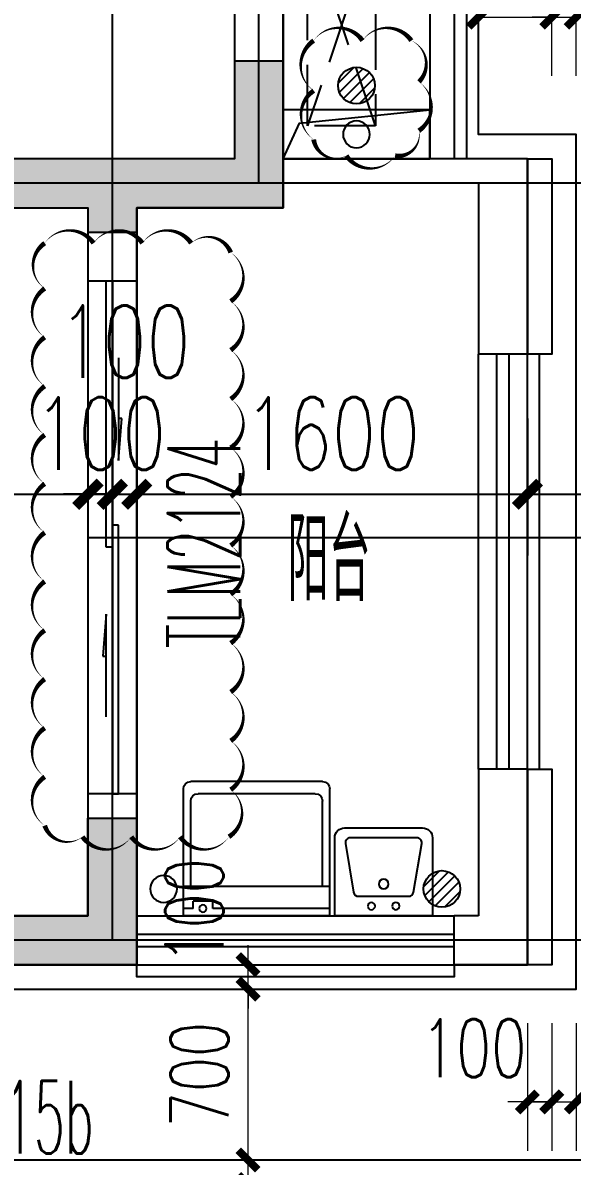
# Model space of a CAD drawing. Extents: x -129588 to 17450, y 1144 to 109436.
# Drawn here: x 520 to 2770, y 83973 to 88655 of the extents above; entities that cross this region are included whole.
import ezdxf

# ---------------------------------------------------------------- set-up
doc = ezdxf.new("R2010")
doc.units = 0
doc.header["$LTSCALE"] = 1000
doc.header["$MEASUREMENT"] = 0
doc.linetypes.add('DASH', pattern=[0.35, 0.25, -0.1])
for name, color, linetype, plot in [('_S-PS(排水管)', 255, 'Continuous', False), ('A-area(算全面积)', 21, 'Continuous', False), ('A-area(算半面积)', 23, 'Continuous', False), ('Q0414', 92, 'Continuous', False), ('Q20160530修改', 20, 'Continuous', False)]:
    doc.layers.add(name, color=color, linetype=linetype, plot=plot)
for name, color, linetype in [('_S-空调立管', 7, 'Continuous'), ('A-Lvtry', 5, 'Continuous'), ('A-外装饰线脚', 7, 'Continuous'), ('A-洞口', 105, 'Continuous'), ('A-空调室外机', 5, 'DASH'), ('A-第三道尺寸线', 105, 'Continuous'), ('A-线脚看线', 9, 'Continuous'), ('AE-FLOR', 151, 'Continuous'), ('DOTE', 16, 'Continuous'), ('NL', 5, 'Continuous'), ('PUB_HATCH', 8, 'Continuous'), ('PUB_TEXT', 7, 'Continuous'), ('WALL', 2, 'Continuous'), ('WINDOW', 4, 'Continuous'), ('WINDOW_TEXT', 7, 'Continuous'), ('剪力墙', 6, 'Continuous'), ('栏杆', 142, 'Continuous')]:
    doc.layers.add(name, color=color, linetype=linetype)
doc.layers.add('A-第四道尺寸线(线脚尺寸)', color=105, linetype='Continuous', lineweight=5)
doc.styles.add('_TCH_DIM_T3', font='SIMPLEX.shx', dxfattribs={"width": 0.705882, "bigfont": 'GBCBIG.shx'})
doc.styles.add('_TCH_WINDOW', font='SIMPLEX.shx', dxfattribs={"width": 0.7, "height": 3.5, "bigfont": 'GBCBIG.shx'})
doc.styles.get("Standard").update_dxf_attribs({"font": 'gbenor.shx', "width": 0.7, "bigfont": 'gbcbig.shx'})
doc.dimstyles.new('_TCH_ARCH&&100', dxfattribs={"dimtxt": 297.5, "dimasz": 100, "dimexe": 250, "dimexo": 300, "dimgap": 100, "dimtad": 1, "dimdec": 0, "dimzin": 0, "dimdsep": 46, "dimtxsty": '_TCH_DIM_T3', "dimblk": 'ARCHTICK', "dimcen": 0.09, "dimclrt": 7, "dimazin": 2, "dimtfac": 1, "dimtdec": 0, "dimtix": 1, "dimtmove": 2, "dimatfit": 3, "dimfxl": 0, "dimtolj": 1, "dimtzin": 0, "dimarcsym": 0})
doc.dimstyles.new('_TCH_ARCH&&80', dxfattribs={"dimtxt": 238, "dimasz": 80, "dimexe": 200, "dimexo": 240, "dimgap": 80, "dimtad": 1, "dimdec": 0, "dimzin": 0, "dimdsep": 46, "dimtxsty": '_TCH_DIM_T3', "dimblk": 'ARCHTICK', "dimcen": 0.09, "dimclrt": 7, "dimazin": 2, "dimtfac": 1, "dimtdec": 0, "dimtix": 1, "dimtmove": 2, "dimatfit": 3, "dimfxl": 0, "dimtolj": 1, "dimtzin": 0, "dimarcsym": 0})

# ---------------------------------------------------------------- blocks, each defined once
blk = doc.blocks.new('zhouxianssceng0329')
at = {"layer": 'DOTE'}
for p, q in [((886.3, 144298.2), (886.3, 156469.4)), ((1486.3, 147398.2), (1486.3, 156469.4)), ((5501.3, 147398.2), (-22013.7, 147398.2)), ((5501.3, 144298.2), (-3313.7, 144298.2))]:
    blk.add_line(p, q, dxfattribs=at)
blk = doc.blocks.new('jgjlq030328')
at = {"layer": 'PUB_HATCH'}
for points in [[(-244735, 20811.9), (-244735, 21411.9), (-244935, 21411.9), (-244935, 21011.9), (-246385, 21011.9), (-246385, 20811.9), (-245535, 20811.9), (-245535, 20711.9), (-245335, 20711.9), (-245335, 20811.9)], [(-245335, 18311.9), (-245335, 17711.9), (-246985, 17711.9), (-246985, 17911.9), (-245535, 17911.9), (-245535, 18311.9)]]:
    blk.add_hatch(color=256, dxfattribs=at).paths.add_polyline_path(points)
at = {"layer": '剪力墙'}
for points in [[(-244735, 20811.9), (-244735, 21411.9), (-244935, 21411.9), (-244935, 21011.9), (-246385, 21011.9), (-246385, 20811.9), (-245535, 20811.9), (-245535, 20711.9), (-245335, 20711.9), (-245335, 20811.9)], [(-245335, 18311.9), (-245335, 17711.9), (-246985, 17711.9), (-246985, 17911.9), (-245535, 17911.9), (-245535, 18311.9)]]:
    blk.add_lwpolyline(points, close=True, dxfattribs=at)
blk = doc.blocks.new('$TCHSYS$WIN2D')
for p, q in [((-0.5, 0.5), (0.5, 0.5)), ((-0.5, 0.5), (-0.5, -0.5)), ((0.5, 0.5), (0.5, -0.5)), ((0.5, 0.1667), (-0.5, 0.1667)), ((0.5, -0.1667), (-0.5, -0.1667)), ((-0.5, -0.5), (0.5, -0.5))]:
    blk.add_line(p, q)
blk = doc.blocks.new('a5huxing0323')
at = {"layer": 'WINDOW'}
ref = blk.add_blockref('$TCHSYS$WIN2D', (91212, 169234.8), dxfattribs=dict(at, xscale=700, yscale=200, zscale=700, rotation=180))
ref.add_attrib('A', 'C0715b', (90830.5, 169461), dxfattribs={"layer": 'WINDOW_TEXT', "height": 297.5, "style": '_TCH_WINDOW', "width": 0.494118})
blk = doc.blocks.new('__附着_A10-SGT-95户型_TEN24QEP_设计区$0$A-Toilet-9')
for p, q in [((-300, 0), (-300, 520)), ((-270, 550), (270, 550)), ((300, 0), (300, 520)), ((-270, 120), (-270, 470)), ((-240, 500), (240, 500)), ((270, 120), (270, 470)), ((-300, 120), (300, 120)), ((180, 60), (260, 60)), ((180, 30), (180, 60)), ((260, 30), (260, 60)), ((-300, 30), (180, 30)), ((-300, 0), (300, 0)), ((260, 30), (300, 30))]:
    blk.add_line(p, q)
blk.add_circle((220, 30), 15)
for centre, start, end in [((-270, 520), 90, 180), ((270, 520), 0, 90), ((-240, 470), 90, 180), ((240, 470), 0, 90)]:
    blk.add_arc(centre, 30, start, end)
blk = doc.blocks.new('__附着_A10-SGT-95户型_TEN24QEP_设计区$0$A-Kitchen-9')
at = {"ltscale": 0.6}
blk.add_line((400, -320), (400, 0), dxfattribs=at)
blk.add_lwpolyline([(400, 0), (0, 0), (0, -320, 0.414214), (40, -360), (360, -360, 0.414214), (400, -320)], format="xyb", dxfattribs=at)
blk.add_lwpolyline([(400, 0), (0, 0), (0, -320, 0.414214), (40, -360), (360, -360, 0.414214), (400, -320)], format="xyb", dxfattribs=at)
blk.add_lwpolyline([(322.8, -96.7), (356.1, -296.7, -0.463455), (336.4, -320), (63.6, -320, -0.463455), (43.9, -296.7), (77.2, -96.7, -0.366629), (96.9, -80), (303.1, -80, -0.366629)], format="xyb", close=True, dxfattribs=at)
blk.add_lwpolyline([(322.8, -96.7), (356.1, -296.7, -0.463455), (336.4, -320), (63.6, -320, -0.463455), (43.9, -296.7), (77.2, -96.7, -0.366629), (96.9, -80), (303.1, -80, -0.366629)], format="xyb", close=True, dxfattribs=at)
for centre, radius in [((150, -40), 15), ((250, -40), 15), ((200, -130), 20)]:
    blk.add_circle(centre, radius, dxfattribs=at)
blk = doc.blocks.new('ktswaj')
at = {"linetype": 'DASH'}
blk.add_lwpolyline([(15990.1, 179082.6), (15990.1, 178253.3), (16268.4, 178253.3), (16268.4, 179082.6)], close=True, dxfattribs=at)
for points in [[(15990.1, 179082.6), (16268.4, 178253.3)], [(15990.1, 178253.3), (16268.4, 179082.6)]]:
    blk.add_lwpolyline(points, dxfattribs=at)
blk = doc.blocks.new('$DorLib2D$00000131')
at = {"color": 0, "linetype": 'Continuous'}
for p, q in [((0.15, 0.125), (0.2319, 0.1973)), ((0.2319, 0.1973), (0.2319, 0.125)), ((-0.5, 0.125), (-0.5, 0)), ((0.0192, 0.125), (-0.5, 0.125)), ((0.0192, 0), (0.0192, 0.125)), ((0.35, 0.125), (0.15, 0.125)), ((-0.5, 0), (0.0192, 0)), ((-0.024, 0), (0.5, 0)), ((-0.024, -0.125), (-0.024, 0)), ((0.5, 0), (0.5, -0.125)), ((-0.35, -0.125), (-0.15, -0.125)), ((-0.2319, -0.1973), (-0.2319, -0.125)), ((-0.15, -0.125), (-0.2319, -0.1973)), ((0.5, -0.125), (-0.024, -0.125))]:
    blk.add_line(p, q, dxfattribs=at)
blk = doc.blocks.new('_ArchTick')
at = {"color": 0, "linetype": 'ByBlock', "const_width": 0.4}
blk.add_lwpolyline([(-0.5, -0.5), (0.5, 0.5)], dxfattribs=at)
blk = doc.blocks.new('*D1091')
at = {"layer": 'A-第三道尺寸线', "color": 0, "lineweight": -2, "transparency": 16777216}
for p, q in [((6265.5, 175547.7), (6265.5, 174988)), ((10265.5, 175547.7), (10265.5, 174988)), ((6265.5, 175238), (10265.5, 175238))]:
    blk.add_line(p, q, dxfattribs=at)
at = {"layer": 'Defpoints', "color": 0, "transparency": 16777216}
for p in [(6265.5, 175847.7), (10265.5, 175847.7), (10265.5, 175238)]:
    blk.add_point(p, dxfattribs=at)
at = {"layer": 'A-第三道尺寸线', "color": 0, "lineweight": -2, "transparency": 16777216, "xscale": 100, "yscale": 100, "zscale": 100, "rotation": 180}
blk.add_blockref('_ArchTick', (6265.5, 175238), dxfattribs=at)
at = {"layer": 'A-第三道尺寸线', "color": 0, "lineweight": -2, "transparency": 16777216, "xscale": 100, "yscale": 100, "zscale": 100}
blk.add_blockref('_ArchTick', (10265.5, 175238), dxfattribs=at)
at = {"layer": 'A-第三道尺寸线', "color": 7, "transparency": 16777216, "insert": (8265.5, 175486.8), "char_height": 297.5, "attachment_point": 5, "style": '_TCH_DIM_T3'}
blk.add_mtext('\\A1;4000', dxfattribs=at)
blk = doc.blocks.new('*D1092')
at = {"layer": 'A-第三道尺寸线', "color": 0, "lineweight": -2, "transparency": 16777216}
for p, q in [((10265.5, 175547.7), (10265.5, 174988)), ((10365.5, 175547.7), (10365.5, 174988)), ((10265.5, 175238), (10165.5, 175238)), ((10265.5, 175238), (10365.5, 175238)), ((10365.5, 175238), (10465.5, 175238))]:
    blk.add_line(p, q, dxfattribs=at)
at = {"layer": 'Defpoints', "color": 0, "transparency": 16777216}
for p in [(10265.5, 175847.7), (10365.5, 175847.7), (10365.5, 175238)]:
    blk.add_point(p, dxfattribs=at)
at = {"layer": 'A-第三道尺寸线', "color": 0, "lineweight": -2, "transparency": 16777216, "xscale": 100, "yscale": 100, "zscale": 100}
blk.add_blockref('_ArchTick', (10265.5, 175238), dxfattribs=at)
at = {"layer": 'A-第三道尺寸线', "color": 0, "lineweight": -2, "transparency": 16777216, "xscale": 100, "yscale": 100, "zscale": 100, "rotation": 180}
blk.add_blockref('_ArchTick', (10365.5, 175238), dxfattribs=at)
at = {"layer": 'A-第三道尺寸线', "color": 7, "transparency": 16777216, "insert": (10315.5, 175486.8), "char_height": 297.5, "attachment_point": 5, "style": '_TCH_DIM_T3'}
blk.add_mtext('\\A1;100', dxfattribs=at)
blk = doc.blocks.new('*D1093')
at = {"layer": 'A-第三道尺寸线', "color": 0, "lineweight": -2, "transparency": 16777216}
for p, q in [((10365.5, 175547.7), (10365.5, 174988)), ((10465.5, 175547.7), (10465.5, 174988)), ((10365.5, 175238), (10265.5, 175238)), ((10365.5, 175238), (10465.5, 175238)), ((10465.5, 175238), (10565.5, 175238))]:
    blk.add_line(p, q, dxfattribs=at)
at = {"layer": 'Defpoints', "color": 0, "transparency": 16777216}
for p in [(10365.5, 175847.7), (10465.5, 175847.7), (10465.5, 175238)]:
    blk.add_point(p, dxfattribs=at)
at = {"layer": 'A-第三道尺寸线', "color": 0, "lineweight": -2, "transparency": 16777216, "xscale": 100, "yscale": 100, "zscale": 100}
blk.add_blockref('_ArchTick', (10365.5, 175238), dxfattribs=at)
at = {"layer": 'A-第三道尺寸线', "color": 0, "lineweight": -2, "transparency": 16777216, "xscale": 100, "yscale": 100, "zscale": 100, "rotation": 180}
blk.add_blockref('_ArchTick', (10465.5, 175238), dxfattribs=at)
at = {"layer": 'A-第三道尺寸线', "color": 7, "transparency": 16777216, "insert": (10415.5, 175863), "char_height": 297.5, "attachment_point": 5, "style": '_TCH_DIM_T3'}
blk.add_mtext('\\A1;100', dxfattribs=at)
blk = doc.blocks.new('*D1094')
at = {"layer": 'A-第三道尺寸线', "color": 0, "lineweight": -2, "transparency": 16777216}
for p, q in [((10465.5, 175547.7), (10465.5, 174988)), ((12065.5, 175547.7), (12065.5, 174988)), ((10465.5, 175238), (12065.5, 175238))]:
    blk.add_line(p, q, dxfattribs=at)
at = {"layer": 'Defpoints', "color": 0, "transparency": 16777216}
for p in [(10465.5, 175847.7), (12065.5, 175847.7), (12065.5, 175238)]:
    blk.add_point(p, dxfattribs=at)
at = {"layer": 'A-第三道尺寸线', "color": 0, "lineweight": -2, "transparency": 16777216, "xscale": 100, "yscale": 100, "zscale": 100, "rotation": 180}
blk.add_blockref('_ArchTick', (10465.5, 175238), dxfattribs=at)
at = {"layer": 'A-第三道尺寸线', "color": 0, "lineweight": -2, "transparency": 16777216, "xscale": 100, "yscale": 100, "zscale": 100}
blk.add_blockref('_ArchTick', (12065.5, 175238), dxfattribs=at)
at = {"layer": 'A-第三道尺寸线', "color": 7, "transparency": 16777216, "insert": (11265.5, 175486.8), "char_height": 297.5, "attachment_point": 5, "style": '_TCH_DIM_T3'}
blk.add_mtext('\\A1;1600', dxfattribs=at)
blk = doc.blocks.new('*D1095')
at = {"layer": 'A-第三道尺寸线', "color": 0, "lineweight": -2, "transparency": 16777216}
for p, q in [((12065.5, 175547.7), (12065.5, 174988)), ((13365.5, 175547.7), (13365.5, 174988)), ((12065.5, 175238), (13365.5, 175238))]:
    blk.add_line(p, q, dxfattribs=at)
at = {"layer": 'Defpoints', "color": 0, "transparency": 16777216}
for p in [(12065.5, 175847.7), (13365.5, 175847.7), (13365.5, 175238)]:
    blk.add_point(p, dxfattribs=at)
at = {"layer": 'A-第三道尺寸线', "color": 0, "lineweight": -2, "transparency": 16777216, "xscale": 100, "yscale": 100, "zscale": 100, "rotation": 180}
blk.add_blockref('_ArchTick', (12065.5, 175238), dxfattribs=at)
at = {"layer": 'A-第三道尺寸线', "color": 0, "lineweight": -2, "transparency": 16777216, "xscale": 100, "yscale": 100, "zscale": 100}
blk.add_blockref('_ArchTick', (13365.5, 175238), dxfattribs=at)
at = {"layer": 'A-第三道尺寸线', "color": 7, "transparency": 16777216, "insert": (12715.5, 175486.8), "char_height": 297.5, "attachment_point": 5, "style": '_TCH_DIM_T3'}
blk.add_mtext('\\A1;1300', dxfattribs=at)
blk = doc.blocks.new('ssxianjiao0329')
at = {"layer": 'A-外装饰线脚'}
for points in [[(2586.3, 147498.2), (2686.3, 147498.2), (2686.3, 146698.2), (2586.3, 146698.2)], [(2586.3, 144998.2), (2686.3, 144998.2), (2686.3, 144198.2), (2586.3, 144198.2)]]:
    blk.add_lwpolyline(points, dxfattribs=at)
at = {"layer": 'A-线脚看线'}
for points in [[(2286.3, 148698.2), (2336.3, 148698.2), (2336.3, 147498.2)], [(2636.3, 144998.2), (2636.3, 146698.2)], [(2286.3, 144198.2), (2286.3, 144148.2), (986.3, 144148.2), (986.3, 144198.2)]]:
    blk.add_lwpolyline(points, dxfattribs=at)
blk = doc.blocks.new('jfdsajjfjkjhhj')
at = {"layer": 'A-洞口'}
blk.add_lwpolyline([(-56303.8, 137588.3), (-56103.8, 137588.3), (-56103.8, 136988.3), (-56303.8, 136988.3)], close=True, dxfattribs=at)
blk.add_lwpolyline([(-56103.8, 137588.3), (-56249.2, 137521.8), (-56303.8, 136988.3)], dxfattribs=at)
blk = doc.blocks.new('huxingdongkoupiaochuangyangtai')
at = {"xscale": -1, "rotation": 90}
blk.add_blockref('jfdsajjfjkjhhj', (139174.6, 94484.6), dxfattribs=at)
blk = doc.blocks.new('*D1556')
at = {"layer": 'A-第四道尺寸线(线脚尺寸)', "color": 0, "lineweight": -2, "transparency": 16777216}
for p, q in [((1442.3, 84798.2), (1442.3, 84878.2)), ((1226.3, 84798.2), (1642.3, 84798.2)), ((1442.3, 84698.2), (1442.3, 84798.2)), ((1226.3, 84698.2), (1642.3, 84698.2)), ((1442.3, 84698.2), (1442.3, 84618.2))]:
    blk.add_line(p, q, dxfattribs=at)
at = {"layer": 'Defpoints', "color": 0, "transparency": 16777216}
for p in [(986.3, 84798.2), (1442.3, 84798.2), (986.3, 84698.2)]:
    blk.add_point(p, dxfattribs=at)
at = {"layer": 'A-第四道尺寸线(线脚尺寸)', "color": 0, "lineweight": -2, "transparency": 16777216, "xscale": 80, "yscale": 80, "zscale": 80}
for p, rotation in [((1442.3, 84798.2), 270), ((1442.3, 84698.2), 90)]:
    blk.add_blockref('_ArchTick', p, dxfattribs=dict(at, rotation=rotation))
at = {"layer": 'A-第四道尺寸线(线脚尺寸)', "color": 7, "transparency": 16777216, "insert": (1222.3, 85018.2), "char_height": 238, "attachment_point": 5, "rotation": 90, "style": '_TCH_DIM_T3'}
blk.add_mtext('\\A1;100', dxfattribs=at)
blk = doc.blocks.new('*D1557')
at = {"layer": 'A-第四道尺寸线(线脚尺寸)', "color": 0, "lineweight": -2, "transparency": 16777216}
for p, q in [((1226.3, 84698.2), (1642.3, 84698.2)), ((1442.3, 83998.2), (1442.3, 84698.2)), ((1226.3, 83998.2), (1642.3, 83998.2))]:
    blk.add_line(p, q, dxfattribs=at)
at = {"layer": 'Defpoints', "color": 0, "transparency": 16777216}
for p in [(986.3, 84698.2), (1442.3, 84698.2), (986.3, 83998.2)]:
    blk.add_point(p, dxfattribs=at)
at = {"layer": 'A-第四道尺寸线(线脚尺寸)', "color": 0, "lineweight": -2, "transparency": 16777216, "xscale": 80, "yscale": 80, "zscale": 80}
for p, rotation in [((1442.3, 84698.2), 90), ((1442.3, 83998.2), 270)]:
    blk.add_blockref('_ArchTick', p, dxfattribs=dict(at, rotation=rotation))
at = {"layer": 'A-第四道尺寸线(线脚尺寸)', "color": 7, "transparency": 16777216, "insert": (1243.3, 84348.2), "char_height": 238, "attachment_point": 5, "rotation": 90, "style": '_TCH_DIM_T3'}
blk.add_mtext('\\A1;700', dxfattribs=at)
blk = doc.blocks.new('*D1558')
at = {"layer": 'A-第四道尺寸线(线脚尺寸)', "color": 0, "lineweight": -2, "transparency": 16777216}
for p, q in [((1442.3, 83998.2), (1442.3, 84078.2)), ((1226.3, 83998.2), (1642.3, 83998.2)), ((1442.3, 83898.2), (1442.3, 83998.2)), ((1226.3, 83898.2), (1642.3, 83898.2)), ((1442.3, 83898.2), (1442.3, 83818.2))]:
    blk.add_line(p, q, dxfattribs=at)
at = {"layer": 'Defpoints', "color": 0, "transparency": 16777216}
for p in [(986.3, 83998.2), (1442.3, 83998.2), (986.3, 83898.2)]:
    blk.add_point(p, dxfattribs=at)
at = {"layer": 'A-第四道尺寸线(线脚尺寸)', "color": 0, "lineweight": -2, "transparency": 16777216, "xscale": 80, "yscale": 80, "zscale": 80}
for p, rotation in [((1442.3, 83998.2), 270), ((1442.3, 83898.2), 90)]:
    blk.add_blockref('_ArchTick', p, dxfattribs=dict(at, rotation=rotation))
at = {"layer": 'A-第四道尺寸线(线脚尺寸)', "color": 7, "transparency": 16777216, "insert": (1222.3, 83678.2), "char_height": 238, "attachment_point": 5, "rotation": 90, "style": '_TCH_DIM_T3'}
blk.add_mtext('\\A1;100', dxfattribs=at)
blk = doc.blocks.new('*D1562')
at = {"layer": 'A-第四道尺寸线(线脚尺寸)', "color": 0, "lineweight": -2, "transparency": 16777216}
for p, q in [((2586.3, 84558.2), (2586.3, 84035.9)), ((2686.3, 84558.2), (2686.3, 84035.9)), ((2586.3, 84235.9), (2506.3, 84235.9)), ((2586.3, 84235.9), (2686.3, 84235.9)), ((2686.3, 84235.9), (2766.3, 84235.9))]:
    blk.add_line(p, q, dxfattribs=at)
at = {"layer": 'Defpoints', "color": 0, "transparency": 16777216}
for p in [(2586.3, 84798.2), (2686.3, 84798.2), (2686.3, 84235.9)]:
    blk.add_point(p, dxfattribs=at)
at = {"layer": 'A-第四道尺寸线(线脚尺寸)', "color": 0, "lineweight": -2, "transparency": 16777216, "xscale": 80, "yscale": 80, "zscale": 80}
blk.add_blockref('_ArchTick', (2586.3, 84235.9), dxfattribs=at)
at = {"layer": 'A-第四道尺寸线(线脚尺寸)', "color": 0, "lineweight": -2, "transparency": 16777216, "xscale": 80, "yscale": 80, "zscale": 80, "rotation": 180}
blk.add_blockref('_ArchTick', (2686.3, 84235.9), dxfattribs=at)
at = {"layer": 'A-第四道尺寸线(线脚尺寸)', "color": 7, "transparency": 16777216, "insert": (2366.3, 84455.9), "char_height": 238, "attachment_point": 5, "style": '_TCH_DIM_T3'}
blk.add_mtext('\\A1;100', dxfattribs=at)
blk = doc.blocks.new('*D1563')
at = {"layer": 'A-第四道尺寸线(线脚尺寸)', "color": 0, "lineweight": -2, "transparency": 16777216}
for p, q in [((2686.3, 84558.2), (2686.3, 84035.9)), ((2786.3, 84558.2), (2786.3, 84035.9)), ((2686.3, 84235.9), (2606.3, 84235.9)), ((2686.3, 84235.9), (2786.3, 84235.9)), ((2786.3, 84235.9), (2866.3, 84235.9))]:
    blk.add_line(p, q, dxfattribs=at)
at = {"layer": 'Defpoints', "color": 0, "transparency": 16777216}
for p in [(2686.3, 84798.2), (2786.3, 84798.2), (2786.3, 84235.9)]:
    blk.add_point(p, dxfattribs=at)
at = {"layer": 'A-第四道尺寸线(线脚尺寸)', "color": 0, "lineweight": -2, "transparency": 16777216, "xscale": 80, "yscale": 80, "zscale": 80}
blk.add_blockref('_ArchTick', (2686.3, 84235.9), dxfattribs=at)
at = {"layer": 'A-第四道尺寸线(线脚尺寸)', "color": 0, "lineweight": -2, "transparency": 16777216, "xscale": 80, "yscale": 80, "zscale": 80, "rotation": 180}
blk.add_blockref('_ArchTick', (2786.3, 84235.9), dxfattribs=at)
at = {"layer": 'A-第四道尺寸线(线脚尺寸)', "color": 7, "transparency": 16777216, "insert": (3006.3, 84455.9), "char_height": 238, "attachment_point": 5, "style": '_TCH_DIM_T3'}
blk.add_mtext('\\A1;100', dxfattribs=at)
blk = doc.blocks.new('*D1567')
at = {"layer": 'A-第四道尺寸线(线脚尺寸)', "color": 0, "lineweight": -2, "transparency": 16777216}
for p, q in [((2386.3, 88438.2), (2386.3, 88878.8)), ((2686.3, 88438.2), (2686.3, 88878.8)), ((2386.3, 88678.8), (2686.3, 88678.8))]:
    blk.add_line(p, q, dxfattribs=at)
at = {"layer": 'Defpoints', "color": 0, "transparency": 16777216}
for p in [(2686.3, 88678.8), (2386.3, 88198.2), (2686.3, 88198.2)]:
    blk.add_point(p, dxfattribs=at)
at = {"layer": 'A-第四道尺寸线(线脚尺寸)', "color": 0, "lineweight": -2, "transparency": 16777216, "xscale": 80, "yscale": 80, "zscale": 80, "rotation": 180}
blk.add_blockref('_ArchTick', (2386.3, 88678.8), dxfattribs=at)
at = {"layer": 'A-第四道尺寸线(线脚尺寸)', "color": 0, "lineweight": -2, "transparency": 16777216, "xscale": 80, "yscale": 80, "zscale": 80}
blk.add_blockref('_ArchTick', (2686.3, 88678.8), dxfattribs=at)
at = {"layer": 'A-第四道尺寸线(线脚尺寸)', "color": 7, "transparency": 16777216, "insert": (2155.1, 88898.8), "char_height": 238, "attachment_point": 5, "style": '_TCH_DIM_T3'}
blk.add_mtext('\\A1;300', dxfattribs=at)
blk = doc.blocks.new('*D1568')
at = {"layer": 'A-第四道尺寸线(线脚尺寸)', "color": 0, "lineweight": -2, "transparency": 16777216}
for p, q in [((2686.3, 88438.2), (2686.3, 88878.8)), ((2786.3, 88438.2), (2786.3, 88878.8)), ((2686.3, 88678.8), (2606.3, 88678.8)), ((2686.3, 88678.8), (2786.3, 88678.8)), ((2786.3, 88678.8), (2866.3, 88678.8))]:
    blk.add_line(p, q, dxfattribs=at)
at = {"layer": 'Defpoints', "color": 0, "transparency": 16777216}
for p in [(2786.3, 88678.8), (2686.3, 88198.2), (2786.3, 88198.2)]:
    blk.add_point(p, dxfattribs=at)
at = {"layer": 'A-第四道尺寸线(线脚尺寸)', "color": 0, "lineweight": -2, "transparency": 16777216, "xscale": 80, "yscale": 80, "zscale": 80}
blk.add_blockref('_ArchTick', (2686.3, 88678.8), dxfattribs=at)
at = {"layer": 'A-第四道尺寸线(线脚尺寸)', "color": 0, "lineweight": -2, "transparency": 16777216, "xscale": 80, "yscale": 80, "zscale": 80, "rotation": 180}
blk.add_blockref('_ArchTick', (2786.3, 88678.8), dxfattribs=at)
at = {"layer": 'A-第四道尺寸线(线脚尺寸)', "color": 7, "transparency": 16777216, "insert": (2736.3, 88877.8), "char_height": 238, "attachment_point": 5, "style": '_TCH_DIM_T3'}
blk.add_mtext('\\A1;100', dxfattribs=at)
blk = doc.blocks.new('*D1569')
at = {"layer": 'A-第四道尺寸线(线脚尺寸)', "color": 0, "lineweight": -2, "transparency": 16777216}
for p, q in [((2786.3, 88438.2), (2786.3, 88878.8)), ((3886.3, 88438.2), (3886.3, 88878.8)), ((2786.3, 88678.8), (3886.3, 88678.8))]:
    blk.add_line(p, q, dxfattribs=at)
at = {"layer": 'Defpoints', "color": 0, "transparency": 16777216}
for p in [(3886.3, 88678.8), (2786.3, 88198.2), (3886.3, 88198.2)]:
    blk.add_point(p, dxfattribs=at)
at = {"layer": 'A-第四道尺寸线(线脚尺寸)', "color": 0, "lineweight": -2, "transparency": 16777216, "xscale": 80, "yscale": 80, "zscale": 80, "rotation": 180}
blk.add_blockref('_ArchTick', (2786.3, 88678.8), dxfattribs=at)
at = {"layer": 'A-第四道尺寸线(线脚尺寸)', "color": 0, "lineweight": -2, "transparency": 16777216, "xscale": 80, "yscale": 80, "zscale": 80}
blk.add_blockref('_ArchTick', (3886.3, 88678.8), dxfattribs=at)
at = {"layer": 'A-第四道尺寸线(线脚尺寸)', "color": 7, "transparency": 16777216, "insert": (3336.3, 88877.8), "char_height": 238, "attachment_point": 5, "style": '_TCH_DIM_T3'}
blk.add_mtext('\\A1;1100', dxfattribs=at)
blk = doc.blocks.new('_LV13')
at = {"color": 0}
for p, q in [((-0.071, 0.495), (-0.495, 0.071)), ((0.183, 0.465), (-0.465, -0.183)), ((0.354, 0.354), (-0.354, -0.354)), ((0.465, 0.183), (-0.183, -0.465)), ((0.495, -0.071), (0.071, -0.495))]:
    blk.add_line(p, q, dxfattribs=at)
blk.add_circle((0, 0), 0.5)
blk = doc.blocks.new('jfajjkjkjh')
at = {"layer": '_S-PS(排水管)'}
blk.add_lwpolyline([(-74953.3, 51730.6, 1), (-75063.3, 51730.6, 1)], format="xyb", close=True, dxfattribs=at)
at = {"layer": '_S-空调立管'}
blk.add_lwpolyline([(-74163.3, 54820.6, 1), (-74273.3, 54820.6, 1)], format="xyb", close=True, dxfattribs=at)
at = {"layer": 'NL', "ltscale": 0.5, "extrusion": (0, 0, -1), "xscale": -150, "yscale": 150, "zscale": -150}
for p in [(74218.3, 55020.6), (73868.3, 51730.6)]:
    blk.add_blockref('_LV13', p, dxfattribs=at)
blk = doc.blocks.new('a6huxing 0323')
at = {"layer": 'AE-FLOR'}
for points in [[(11865.5, 174111.7), (11865.5, 175811.7)], [(12065.5, 174111.7), (12065.5, 175811.7)], [(10465.5, 173511.7), (11765.5, 173511.7)], [(10465.5, 173311.7), (11765.5, 173311.7)]]:
    blk.add_lwpolyline(points, dxfattribs=at)
at = {"layer": 'WALL'}
for p, q in [((10865.5, 177911.7), (10865.5, 176611.7)), ((11065.5, 177811.7), (11065.5, 176411.7)), ((10365.5, 176611.7), (7265.5, 176611.7)), ((10865.5, 176611.7), (10365.5, 176611.7)), ((12065.5, 176611.7), (11065.5, 176611.7)), ((11065.5, 176511.7), (11065.5, 176611.7)), ((12065.5, 176611.7), (12065.5, 175811.7)), ((11865.5, 176511.7), (11065.5, 176511.7)), ((11865.5, 176511.7), (11865.5, 175811.7)), ((7265.5, 176411.7), (10265.5, 176411.7)), ((10265.5, 176411.7), (10265.5, 176111.7)), ((10465.5, 176111.7), (10465.5, 176411.7)), ((11065.5, 176411.7), (10465.5, 176411.7)), ((10265.5, 176111.7), (10465.5, 176111.7)), ((12065.5, 175811.7), (11865.5, 175811.7)), ((11865.5, 174111.7), (11865.5, 173511.7)), ((12065.5, 174111.7), (11865.5, 174111.7)), ((12065.5, 174111.7), (12065.5, 173311.7)), ((10465.5, 174011.7), (10265.5, 174011.7)), ((10265.5, 174011.7), (10265.5, 173511.7)), ((10465.5, 173311.7), (10465.5, 174011.7)), ((10265.5, 173511.7), (6265.5, 173511.7)), ((11865.5, 173511.7), (11765.5, 173511.7)), ((11765.5, 173311.7), (11765.5, 173511.7)), ((10465.5, 173311.7), (6065.5, 173311.7)), ((12065.5, 173311.7), (11765.5, 173311.7))]:
    blk.add_line(p, q, dxfattribs=at)
at = {"layer": 'WINDOW'}
blk.add_line((10465.5, 176111.7), (10465.5, 174011.7), dxfattribs=at)
at = {"layer": '栏杆'}
for points in [[(11665.5, 177811.7), (11665.5, 176611.7)], [(11765.5, 177811.7), (11765.5, 176611.7)], [(11940.5, 174111.7), (11940.5, 175811.7)], [(11990.5, 174111.7), (11990.5, 175811.7)], [(10465.5, 173436.7), (11765.5, 173436.7)], [(10465.5, 173386.7), (11765.5, 173386.7)]]:
    blk.add_lwpolyline(points, dxfattribs=at)
at = {"layer": 'A-Lvtry', "xscale": -1}
blk.add_blockref('__附着_A10-SGT-95户型_TEN24QEP_设计区$0$A-Toilet-9', (10956.5, 173511.7), dxfattribs=at)
at = {"layer": 'A-Lvtry', "xscale": -1, "rotation": 180}
blk.add_blockref('__附着_A10-SGT-95户型_TEN24QEP_设计区$0$A-Kitchen-9', (11276.5, 173511.7), dxfattribs=at)
at = {"layer": 'A-空调室外机', "extrusion": (0, 0, -1), "zscale": -1}
blk.add_blockref('ktswaj', (-27433.9, -1506.2), dxfattribs=at)
at = {"layer": 'WINDOW'}
ref = blk.add_blockref('$DorLib2D$00000131', (10365.5, 175061.7), dxfattribs=dict(at, xscale=2100, yscale=-200, zscale=2100, rotation=270))
ref.add_attrib('A', 'TLM2124', (10889.3, 174606.7), dxfattribs={"layer": 'WINDOW_TEXT', "height": 297.5, "rotation": 90, "style": '_TCH_WINDOW', "width": 0.494118})
at = {"layer": 'PUB_TEXT', "width": 0.7}
blk.add_text('阳台', height=337.59, dxfattribs=at).set_placement((11082.6, 174800.2))
at = {"layer": 'A-第三道尺寸线'}
dim = blk.add_linear_dim(base=(10465.5, 175238), p1=(10365.5, 175847.7), p2=(10465.5, 175847.7), angle=0, dimstyle='_TCH_ARCH&&100', dxfattribs=at)
dim.commit()
dim.dimension.update_dxf_attribs({"geometry": '*D1093', "text_midpoint": (10415.5, 175863), "dimtype": 161})
for p1, p2, picture, middle in [((6265.5, 175847.7), (10265.5, 175847.7), '*D1091', (8265.5, 175486.8)), ((10265.5, 175847.7), (10365.5, 175847.7), '*D1092', (10315.5, 175486.8)), ((10465.5, 175847.7), (12065.5, 175847.7), '*D1094', (11265.5, 175486.8)), ((12065.5, 175847.7), (13365.5, 175847.7), '*D1095', (12715.5, 175486.8))]:
    dim = blk.add_aligned_dim(p1=p1, p2=p2, distance=-609.7, dimstyle='_TCH_ARCH&&100', dxfattribs=at)
    dim.commit()
    dim.dimension.update_dxf_attribs({"geometry": picture, "text_midpoint": middle})
blk = doc.blocks.new('34cengxianjiao0427')
at = {"layer": 'A-第四道尺寸线(线脚尺寸)'}
for base, p1, p2, angle, picture, middle in [((2686.3, 88678.8), (2386.3, 88198.2), (2686.3, 88198.2), 360, '*D1567', (2155.1, 88898.8)), ((1442.3, 84798.2), (986.3, 84698.2), (986.3, 84798.2), 90, '*D1556', (1222.3, 85018.2)), ((2686.3, 84235.9), (2586.3, 84798.2), (2686.3, 84798.2), 360, '*D1562', (2366.3, 84455.9)), ((2786.3, 84235.9), (2686.3, 84798.2), (2786.3, 84798.2), 0, '*D1563', (3006.3, 84455.9)), ((1442.3, 83998.2), (986.3, 83898.2), (986.3, 83998.2), 90, '*D1558', (1222.3, 83678.2))]:
    dim = blk.add_linear_dim(base=base, p1=p1, p2=p2, angle=angle, dimstyle='_TCH_ARCH&&80', dxfattribs=at)
    dim.commit()
    dim.dimension.update_dxf_attribs({"geometry": picture, "text_midpoint": middle, "dimtype": 161})
for p1, p2, distance, picture, middle in [((2686.3, 88198.2), (2786.3, 88198.2), 480.6, '*D1568', (2736.3, 88877.8)), ((2786.3, 88198.2), (3886.3, 88198.2), 480.6, '*D1569', (3336.3, 88877.8)), ((986.3, 83998.2), (986.3, 84698.2), -456, '*D1557', (1243.3, 84348.2))]:
    dim = blk.add_aligned_dim(p1=p1, p2=p2, distance=distance, dimstyle='_TCH_ARCH&&80', dxfattribs=at)
    dim.commit()
    dim.dimension.update_dxf_attribs({"geometry": picture, "text_midpoint": middle})

msp = doc.modelspace()

# ---------------------------------------------------------------- block references
msp.add_blockref('zhouxianssceng0329', (0, -59400))
at = {"layer": '剪力墙'}
msp.add_blockref('jgjlq030328', (246321.3, 67086.3), dxfattribs=at)

# ---------------------------------------------------------------- next in the draw order: block references
msp.add_blockref('a5huxing0323', (-90775.7, -85436.6))

# ---------------------------------------------------------------- next in the draw order: block references
msp.add_blockref('a6huxing 0323', (-9479.2, -88513.5))

# ---------------------------------------------------------------- next in the draw order: linework, layer by layer
msp.add_line((786.3, 86548.2), (3001.7, 86548.2))
for points in [[(-3063.7, 73298.2), (1086.3, 73298.2), (1086.3, 73398.2), (4086.3, 73398.2), (4086.3, 73998.2), (4786.3, 73998.2), (4786.3, 80698.2), (4086.3, 80698.2), (4086.3, 83998.2), (-113.7, 83998.2), (-113.7, 84698.2), (2786.3, 84698.2), (2786.3, 88198.2), (2386.3, 88198.2), (2386.3, 94598.2), (1686.3, 94598.2), (1686.3, 95498.2), (-8613.7, 95498.2), (-8613.7, 92698.2), (-20213.7, 92698.2), (-20213.7, 89498.2)], [(786.3, 87598.2), (786.3, 85498.2)]]:
    msp.add_lwpolyline(points)
at = {"layer": 'A-area(算全面积)'}
msp.add_lwpolyline([(-404, 75098.2), (186.3, 75098.2), (186.3, 73498.2), (3986.3, 73498.2), (3986.3, 83898.2), (-213.7, 83898.2), (-213.7, 84798.2), (986.3, 84798.2), (986.3, 84798.2), (986.3, 87898.2), (1586.3, 87898.2), (1586.3, 95398.2), (-8513.7, 95398.2), (-8513.7, 92598.2), (-20113.7, 92598.2)], dxfattribs=at)
at = {"layer": 'A-area(算半面积)'}
msp.add_lwpolyline([(2586.3, 88098.2), (1586.3, 88098.2), (1586.3, 87898.2), (986.3, 87898.2), (986.3, 84798.2), (2586.3, 84798.2)], close=True, dxfattribs=at)
at = {"layer": 'Q0414'}
msp.add_lwpolyline([(609.4, 87753, 0, 20, -0.520567), (809.4, 87753, 0, 20, -0.520567), (1009.4, 87753, 0, 20, -0.520567), (1209.4, 87753, 0, 20, -0.520567), (1371.1, 87714.7, 0, 20, -0.520567), (1371.1, 87514.7, 0, 20, -0.520567), (1371.1, 87314.7, 0, 20, -0.520567), (1371.1, 87114.7, 0, 20, -0.520567), (1371.1, 86914.7, 0, 20, -0.520567), (1371.1, 86714.7, 0, 20, -0.520567), (1371.1, 86514.7, 0, 20, -0.520567), (1371.1, 86314.7, 0, 20, -0.520567), (1371.1, 86114.7, 0, 20, -0.520567), (1371.1, 85914.7, 0, 20, -0.520567), (1371.1, 85714.7, 0, 20, -0.520567), (1371.1, 85514.7, 0, 20, -0.520567), (1363.8, 85322, 0, 20, -0.520567), (1163.8, 85322, 0, 20, -0.520567), (963.8, 85322, 0, 20, -0.520567), (763.8, 85322, 0, 20, -0.520567), (609.4, 85367.6, 0, 20, -0.520567), (609.4, 85567.6, 0, 20, -0.520567), (609.4, 85767.6, 0, 20, -0.520567), (609.4, 85967.6, 0, 20, -0.520567), (609.4, 86167.6, 0, 20, -0.520567), (609.4, 86367.6, 0, 20, -0.520567), (609.4, 86567.6, 0, 20, -0.520567), (609.4, 86767.6, 0, 20, -0.520567), (609.4, 86967.6, 0, 20, -0.520567), (609.4, 87167.6, 0, 20, -0.520567), (609.4, 87367.6, 0, 20, -0.520567), (609.4, 87567.6, 0, 20, -0.520567)], format="xyseb", close=True, dxfattribs=at)
at = {"layer": 'Q20160530修改'}
msp.add_lwpolyline([(1711, 88582.4, 0, 20, -0.520567), (1911, 88582.4, 0, 20, -0.520567), (2111, 88582.4, 0, 20, -0.520567), (2142, 88413.4, 0, 20, -0.520567), (2142, 88213.4, 0, 20, -0.520567), (2044.5, 88110.9, 0, 20, -0.520567), (1844.5, 88110.9, 0, 20, -0.520567), (1711, 88177.4, 0, 20, -0.520567), (1711, 88377.4, 0, 20, -0.520567)], format="xyseb", close=True, dxfattribs=at)

# ---------------------------------------------------------------- next in the draw order: block references
for name, p in [('ssxianjiao0329', (0, -59400)), ('huxingdongkoupiaochuangyangtai', (0, -62490.1))]:
    msp.add_blockref(name, p)
at = {"layer": 'A-area(算半面积)'}
msp.add_blockref('jfajjkjkjh', (76104.6, 33377.7), dxfattribs=at)
at = {"layer": 'A-第四道尺寸线(线脚尺寸)'}
msp.add_blockref('34cengxianjiao0427', (0, 0), dxfattribs=at)

doc.saveas('drawing.dxf')
